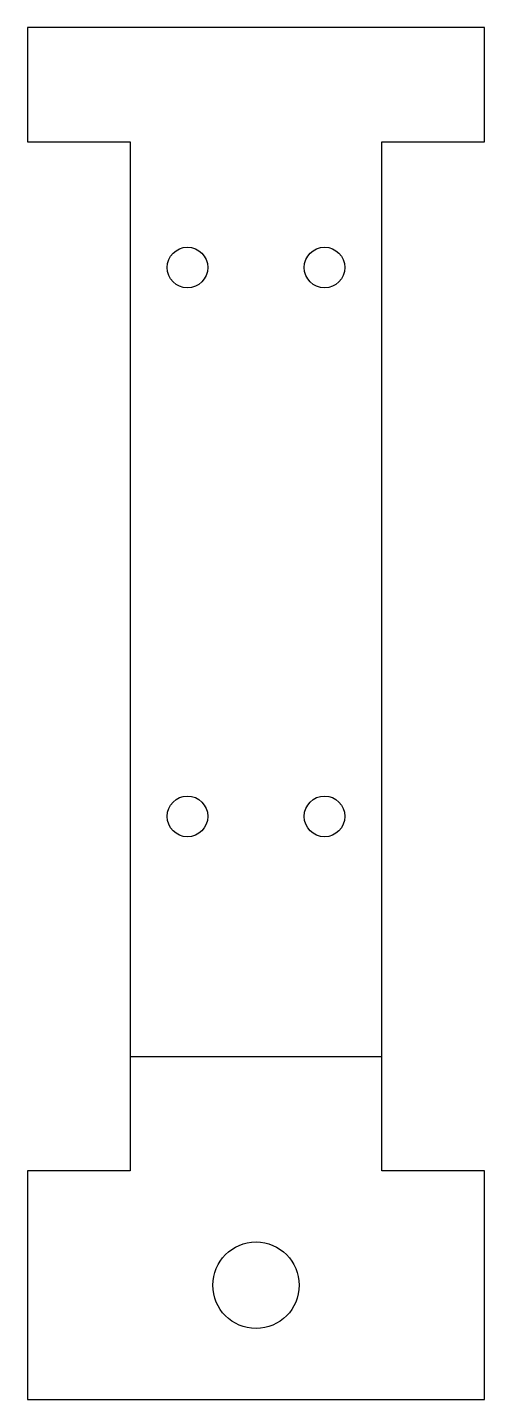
# Model space of a CAD drawing. Header units: inches. Extents: x -0.5 to 0.5, y -1.62 to 1.38.
import ezdxf

# ---------------------------------------------------------------- set-up
doc = ezdxf.new("R2010")
doc.units = ezdxf.units.IN
doc.header["$MEASUREMENT"] = 0
doc.layers.add('1', color=7, linetype='Continuous')

msp = doc.modelspace()

# ---------------------------------------------------------------- linework, layer by layer
for p, q in [((-0.5, 1.375), (-0.5, 1.125)), ((0.5, 1.375), (-0.5, 1.375)), ((0.5, 1.125), (0.5, 1.375)), ((-0.5, 1.125), (-0.275, 1.125)), ((-0.275, 1.125), (-0.275, -1.125)), ((0.275, 1.125), (0.5, 1.125)), ((0.275, -1.125), (0.275, 1.125)), ((-0.5, -1.125), (-0.5, -1.625)), ((-0.275, -1.125), (-0.5, -1.125)), ((0.5, -1.125), (0.275, -1.125)), ((0.5, -1.625), (0.5, -1.125)), ((-0.5, -1.625), (0.5, -1.625))]:
    msp.add_line(p, q)
for centre, radius in [((-0.15, 0.85), 0.0445), ((0.15, 0.85), 0.0445), ((-0.15, -0.35), 0.0445), ((0.15, -0.35), 0.0445), ((0, -1.375), 0.0945)]:
    msp.add_circle(centre, radius)
at = {"layer": '1', "color": 1}
msp.add_line((-0.275, -0.875), (0.275, -0.875), dxfattribs=at)

doc.saveas('drawing.dxf')
